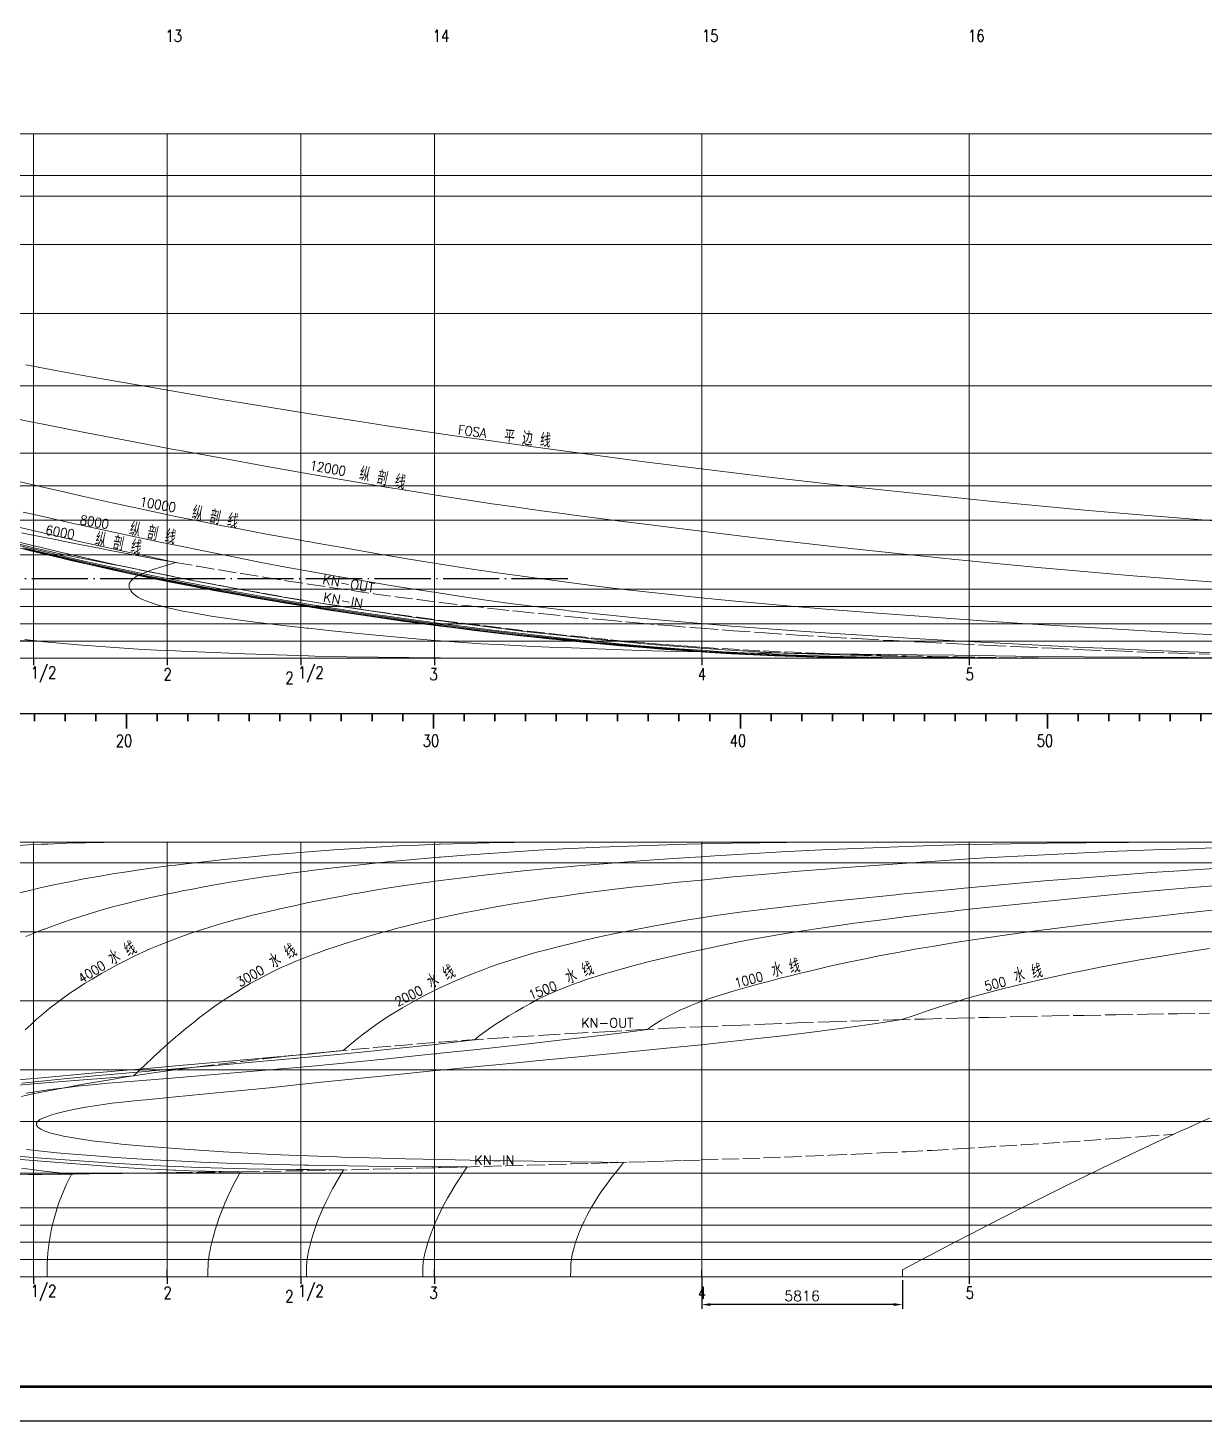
# Model space of a CAD drawing. Header units: millimetres. Extents: x 20870 to 139786, y -130946 to -46846.
# Drawn here: x 45947 to 80050, y -130946 to -90557 of the extents above; entities that cross this region are included whole.
import ezdxf
from ezdxf.enums import TextEntityAlignment as Align

# ---------------------------------------------------------------- set-up
doc = ezdxf.new("R2010")
doc.units = ezdxf.units.MM
doc.header["$LTSCALE"] = 81.4636
doc.linetypes.add('ACAD_ISO02W100', pattern=[15, 12, -3])
doc.linetypes.add('CENTER110', pattern=[12.2, 10, -1, 0.2, -1])
for name, color, linetype in [('000BASIC', 8, 'Continuous'), ('11', 7, 'Continuous'), ('13DIMENSION', 255, 'Continuous'), ('A7', 9, 'Continuous'), ('TEXTC', 120, 'Continuous')]:
    doc.layers.add(name, color=color, linetype=linetype)
doc.styles.add('HZDX', font='romans', dxfattribs={"height": 6, "bigfont": 'HZDX'})
doc.styles.add('ROMANS', font='romans.shx', dxfattribs={"width": 0.8, "bigfont": 'hzdx.shx'})
doc.styles.get("Standard").update_dxf_attribs({"font": 'romand.shx', "bigfont": 'hzdx.shx'})
doc.dimstyles.new('ISO-25', dxfattribs={"dimtxt": 300, "dimasz": 250, "dimexe": 125, "dimexo": 100, "dimgap": 100, "dimtad": 1, "dimdec": 0, "dimtxsty": 'Standard', "dimcen": 2.5, "dimadec": 0, "dimazin": 0, "dimtfac": 1, "dimtdec": 0, "dimtmove": 0, "dimatfit": 3, "dimfxl": 1, "dimarcsym": 0})

# ---------------------------------------------------------------- blocks, each defined once
blk = doc.blocks.new('*D29')
at = {"color": 0, "linetype": 'Continuous', "lineweight": -2, "ltscale": 81.4636, "transparency": 16777216}
for p, q in [((65485, -126863), (65485, -127692)), ((71301, -126863), (71301, -127692)), ((71051, -127567), (65735, -127567))]:
    blk.add_line(p, q, dxfattribs=at)
at = {"color": 0, "linetype": 'Continuous', "ltscale": 81.4636, "transparency": 16777216}
for points in [[(65735, -127526), (65735, -127609), (65485, -127567)], [(71051, -127526), (71051, -127609), (71301, -127567)]]:
    blk.add_solid(points, dxfattribs=at)
at = {"layer": 'DEFPOINTS', "color": 0, "linetype": 'Continuous', "ltscale": 81.4636, "transparency": 16777216}
for p in [(65485, -126763), (71301, -126763), (65485, -127567)]:
    blk.add_point(p, dxfattribs=at)
at = {"color": 0, "linetype": 'Continuous', "ltscale": 81.4636, "transparency": 16777216, "insert": (68393, -127317), "char_height": 300, "attachment_point": 5}
blk.add_mtext('5816', dxfattribs=at)

msp = doc.modelspace()

# ---------------------------------------------------------------- linework, layer by layer
at = {"linetype": 'CENTER110', "ltscale": 2}
msp.add_line((61602.45, -106532.34), (37195.44, -106532.34), dxfattribs=at)
at = {"layer": '000BASIC'}
msp.add_lwpolyline([(139785.94, -46846.22), (139785.94, -130946.22), (20885.94, -130946.22), (20885.94, -46846.22), (139785.94, -46846.22)], dxfattribs=at)
at = {"layer": '000BASIC', "const_width": 80}
msp.add_lwpolyline([(138785.94, -47846.22), (138785.94, -129946.22), (23385.94, -129946.22), (23385.94, -47846.22)], close=True, dxfattribs=at)
at = {"layer": '11', "color": 3, "linetype": 'Continuous', "lineweight": 20}
for p, q in [((30884.78, -93632.34), (111984.78, -93632.34)), ((46109.78, -108832.75), (46109.78, -93632.34)), ((49984.78, -108832.75), (49984.78, -93632.34)), ((53859.78, -108832.75), (53859.78, -93632.34)), ((57734.78, -108832.75), (57734.78, -93632.34)), ((65484.78, -108832.75), (65484.78, -93632.34)), ((73234.78, -108832.75), (73234.78, -93632.34)), ((30884.78, -94832.34), (111984.78, -94832.34)), ((30884.78, -95432.34), (111984.78, -95432.34)), ((30884.78, -96832.34), (111984.78, -96832.34)), ((30884.78, -98832.34), (111984.78, -98832.34)), ((30884.78, -100932.34), (111984.78, -100932.34)), ((31995.75, -102882.34), (111984.78, -102882.34)), ((38379.83, -103832.34), (111984.78, -103832.34)), ((42570.99, -104832.34), (111984.78, -104832.34)), ((38887.67, -105832.34), (111984.78, -105832.34)), ((37984.78, -106832.34), (111984.78, -106832.34)), ((40075.6, -107332.34), (111984.78, -107332.34)), ((42771.68, -107832.34), (111984.78, -107832.34)), ((46201.95, -108332.34), (111984.78, -108332.34)), ((30884.78, -108832.34), (111984.78, -108832.34)), ((46109.78, -126762.51), (46109.78, -114162.51)), ((49984.78, -126762.51), (49984.78, -114162.51)), ((53859.78, -126762.51), (53859.78, -114162.51)), ((57734.78, -126762.51), (57734.78, -114162.51)), ((65484.78, -126762.51), (65484.78, -114162.51)), ((73234.78, -126762.51), (73234.78, -114162.51)), ((30884.78, -114762.51), (111984.78, -114762.51)), ((30884.78, -116762.51), (111984.78, -116762.51)), ((30884.78, -118762.51), (111984.78, -118762.51)), ((30884.78, -120762.51), (111984.78, -120762.51)), ((30884.78, -122262.51), (111984.78, -122262.51)), ((30884.78, -123762.51), (111984.78, -123762.51)), ((30884.78, -124762.51), (111984.78, -124762.51)), ((30884.78, -125262.51), (111984.78, -125262.51)), ((30884.78, -125762.51), (111984.78, -125762.51)), ((30884.78, -126262.51), (111984.78, -126262.51)), ((30884.78, -126762.51), (111984.78, -126762.51))]:
    msp.add_line(p, q, dxfattribs=at)
at = {"layer": '11', "color": 1, "linetype": 'Continuous', "lineweight": 20}
for points in [[(45892.58, -100324.41), (46809.78, -100494.34), (47766.18, -100668.75), (48718.78, -100839.28), (49668.58, -101006.15), (50616.98, -101169.56), (51565.38, -101329.74), (52514.88, -101486.91), (53466.98, -101641.31), (54422.88, -101793.16), (55384.08, -101942.7), (56351.98, -102090.18), (57327.88, -102235.83), (58313.38, -102379.9), (59309.88, -102522.65), (60318.78, -102664.34), (61178.38, -102782.82), (62036.48, -102899), (62893.98, -103012.96), (63751.38, -103124.77), (64609.38, -103234.54), (65468.78, -103342.34), (66414.68, -103458.55), (67354.28, -103571.44), (68288.38, -103681.07), (69217.78, -103787.53), (70143.38, -103890.88), (71065.78, -103991.2), (71985.98, -104088.56), (72904.68, -104183.04), (73822.58, -104274.71), (74740.58, -104363.63), (75659.28, -104449.89), (76579.58, -104533.55), (77502.18, -104614.67), (78427.78, -104693.34), (79383.98, -104771.77), (80339.28, -104847.25)], [(45181.28, -101805.36), (46129.58, -101994.66), (46338.78, -102036.06), (47644.38, -102292.17), (48919.08, -102537.51), (50227.78, -102784.44), (50314.38, -102800.64), (51575.98, -103033.05), (52822.98, -103257.87), (54085.78, -103483.21), (54972.48, -103639.96), (55712.78, -103767.09), (56388.38, -103879.19), (56843.88, -103952.34), (56880.38, -103958.34), (56904.48, -103962.22), (57910.78, -104121.75), (58084.08, -104148.65), (58088.58, -104149.34), (59164.18, -104313.08), (59345.28, -104340.11), (60051.58, -104442.94), (60843.28, -104553.47), (61528.68, -104645.34), (61705.78, -104669.11), (62760.38, -104808.52), (63040.88, -104845.07), (63918.08, -104956.96), (64533.68, -105032.34), (65468.78, -105146.21), (65863.48, -105193.67), (66572.88, -105279.11), (67210.98, -105354.67), (67890.98, -105432.34), (68247.48, -105473.66), (69200.78, -105581.8), (69262.28, -105588.77), (70885.08, -105764.69), (72464.68, -105930.69), (72817.88, -105967.12), (72940.08, -105979.34), (74134.98, -106095.95), (75338.88, -106208.39), (76568.78, -106318.58), (77865.48, -106428.78), (79124.88, -106530.59), (79582.78, -106566.43), (79597.48, -106567.57), (80895.68, -106665.66)], [(45592.08, -103686.71), (46186.88, -103824.91), (46338.78, -103859.54), (46644.68, -103929.99), (46741.28, -103952.34), (46741.68, -103952.43), (47604.88, -104149.34), (48395.28, -104325.31), (49169.08, -104494.16), (49881.28, -104645.34), (50227.78, -104717.19), (50887.68, -104851.64), (51587.78, -104989.73), (51812.48, -105032.34), (52073.48, -105081.9), (52866.08, -105229.9), (53695.38, -105380.89), (53987.48, -105432.34), (54085.78, -105449.93), (54265.68, -105482.18), (55172.78, -105642.42), (56031.58, -105790.96), (56886.88, -105934.72), (57783.58, -106080.66), (57910.78, -106100.98), (58705.58, -106224.53), (59492.78, -106341.95), (60278.58, -106454.2), (61068.98, -106562.22), (61705.78, -106645.86), (62519.68, -106748.36), (63326.18, -106844.96), (64131.28, -106936.43), (64940.78, -107023.51), (65468.78, -107077.75), (66359.78, -107165.38), (67215.68, -107244.93), (68071.68, -107320.01), (68963.18, -107394.25), (69200.78, -107413.5), (70581.58, -107522.3), (71922.18, -107622.63), (72817.88, -107686.81), (73628.98, -107743), (75074.18, -107839.06), (76568.78, -107933.66), (78176.88, -108030.93), (79582.78, -108111.76), (80401.88, -108156.85)], [(45815.38, -104593.34), (46040.38, -104645.34), (46338.78, -104713.98), (47219.18, -104913.07), (47759.28, -105032.34), (48648.78, -105224.5), (49560.58, -105416.45), (49636.98, -105432.34), (50227.78, -105554.47), (51086.68, -105729.84), (51906.08, -105893.78), (52713.58, -106051.16), (53536.68, -106206.84), (54085.78, -106308.07), (54882.48, -106451.11), (55673.68, -106588.16), (56464.08, -106720.03), (57258.28, -106847.55), (57910.78, -106948.71), (58578.88, -107048.88), (59300.08, -107152.39), (60009.48, -107249.23), (60721.28, -107341.48), (61450.08, -107431.31), (61705.78, -107461.25), (62157.48, -107512.98), (62816.98, -107584.28), (63465.58, -107649.55), (64115.58, -107710.6), (64779.28, -107769.24), (65468.78, -107827.31), (66351.28, -107897.98), (67282.78, -107968.05), (68216.68, -108034.14), (69200.78, -108100.69), (70121.98, -108161.03), (71480.38, -108246.4), (72817.88, -108325.47), (73954.58, -108388.44), (75248.58, -108455.26), (76568.78, -108518.14), (77116.58, -108542.67), (78351.88, -108594.33), (79582.78, -108640.74), (80229.38, -108663.09)], [(45675.78, -105032.34), (46338.78, -105187.71), (47137.48, -105373.45), (47394.38, -105432.34), (47837.08, -105532.75), (48621.18, -105707.01), (49396.38, -105874.96), (50227.78, -106051.85), (50242.38, -106054.89), (50227.78, -106059.46), (50026.78, -106121.12), (49762.68, -106201.33), (49583.98, -106258.29), (49443.98, -106306.61), (49329.58, -106350.22), (49234.68, -106390.77), (49155.68, -106429.05), (49090.18, -106465.51), (49037.18, -106499.83), (48998.58, -106528.91), (48969.88, -106554.13), (48947.88, -106576.42), (48930.98, -106596.48), (48917.68, -106614.81), (48907.28, -106631.81), (48899.08, -106647.8), (48892.78, -106663.03), (48887.88, -106677.73), (48884.38, -106692.1), (48882.18, -106706.33), (48880.98, -106720.58), (48880.98, -106735.07), (48882.28, -106749.98), (48884.78, -106765.54), (48888.88, -106782.05), (48894.98, -106799.84), (48903.48, -106819.38), (48915.38, -106841.31), (48931.88, -106866.52), (48933.28, -106869.09), (48945.28, -106889.19), (48961.18, -106911.38), (48982.58, -106936.45), (49012.08, -106965.49), (49054.08, -107000.22), (49101.58, -107033.56), (49158.28, -107068.12), (49225.48, -107103.92), (49304.28, -107140.96), (49395.88, -107179.24), (49501.78, -107218.75), (49637.78, -107264.02), (49794.58, -107310.6), (49974.68, -107358.51), (50019.18, -107369.6), (50227.78, -107418.28), (50440.68, -107463.24), (50678.18, -107508.99), (50950.68, -107556.91), (51258.48, -107606.45), (51611.28, -107658.63), (52026.08, -107715.37), (52533.28, -107780.14), (53185.08, -107858.67), (54036.78, -107956.3), (54085.78, -107961.78), (54756.38, -108034.96), (55437.68, -108106.09), (56140.58, -108175.28), (56872.38, -108241.87), (57627.58, -108304.63), (57910.78, -108326.75), (58435.88, -108365.32), (59093.98, -108408.4), (59760.78, -108446.34), (60416.38, -108478.84), (61063.68, -108507.37), (61705.78, -108533.3), (62697.98, -108570.07), (63711.38, -108602.8), (64750.98, -108630.95), (65468.78, -108647.39), (66632.68, -108669.78), (67863.28, -108688.33), (69200.78, -108704.83), (71727.68, -108732.94), (72817.88, -108745.34), (74581.68, -108766.79), (76568.78, -108789.22), (78227.38, -108803.3), (79582.78, -108812.92), (79761.28, -108814.2), (81096.18, -108823.61)], [(45431.48, -105569.44), (46019.38, -105714.53), (46647.78, -105866.34), (47230.08, -106003.72), (47810.78, -106136.93), (48391.18, -106266.22), (48972.78, -106391.88), (49556.88, -106514.2), (50145.08, -106633.47), (50738.68, -106750.01), (51339.38, -106864.12), (51948.68, -106976.15), (52568.28, -107086.44), (53199.78, -107195.34), (53908.88, -107313.58), (54617.28, -107427.41), (55325.78, -107536.94), (56034.98, -107642.28), (56745.78, -107743.53), (57458.78, -107840.81), (58174.88, -107934.21), (58894.68, -108023.86), (59619.08, -108109.87), (60348.78, -108192.34), (61060.88, -108268.99), (61758.48, -108340.34), (62442.98, -108406.47), (63115.68, -108467.47), (63777.78, -108523.43), (64430.58, -108574.44), (65075.18, -108620.57), (65712.78, -108661.91), (66344.38, -108698.56), (66971.08, -108730.58), (67593.88, -108758.06), (68213.88, -108781.1), (68831.78, -108799.76), (69448.58, -108814.14), (70065.18, -108824.3), (70682.28, -108830.34), (71300.78, -108832.34), (72278.28, -108832.34), (73255.88, -108832.34), (74233.38, -108832.34), (75210.98, -108832.34), (76188.48, -108832.34), (77166.08, -108832.34), (78143.58, -108832.34), (79121.08, -108832.34), (80098.68, -108832.34)], [(45589.68, -105531.4), (45960.68, -105626.45), (46338.78, -105720.48), (46901.88, -105856.41), (47449.38, -105984.1), (47988.98, -106105.56), (48528.78, -106222.81), (49076.58, -106337.84), (49640.28, -106452.68), (50227.78, -106569.34), (50877.68, -106695.35), (51519.68, -106816.49), (52157.68, -106933.36), (52795.48, -107046.56), (53436.98, -107156.68), (54085.78, -107264.34), (54854.78, -107387.21), (55613.28, -107503.31), (56369.78, -107614.08), (57132.78, -107720.97), (57910.78, -107825.42), (58669.68, -107923.21), (59427.98, -108016.82), (60186.28, -108106.34), (60945.38, -108191.82), (61705.78, -108273.34), (62355.08, -108339.74), (62982.38, -108400.66), (63597.68, -108456.71), (64210.68, -108508.44), (64831.18, -108556.46), (65468.78, -108601.34), (66096.68, -108641.19), (66713.48, -108675.89), (67325.68, -108705.93), (67939.88, -108731.8), (68562.68, -108753.98), (69200.78, -108772.96), (69971.78, -108792.05), (70702.38, -108806.57), (71409.18, -108817.15), (72108.78, -108824.39), (72817.88, -108828.91), (73752.58, -108831.69), (74762.38, -108832.34), (105514.78, -108832.34)], [(45596.38, -105607.78), (46338.78, -105790.13), (46895.28, -105922.98), (47560.98, -106077.56), (48222.68, -106226.32), (48884.88, -106370.18), (49551.78, -106510.03), (50227.78, -106646.77), (50551.38, -106710.51), (51257.18, -106845.86), (51957.58, -106975.18), (52658.48, -107099.73), (53365.98, -107220.74), (54085.78, -107339.48), (54832.48, -107458.16), (55600.18, -107575.21), (56367.28, -107687.14), (57136.58, -107794.38), (57910.78, -107897.38), (58575.08, -107981.92), (59357.18, -108076.96), (60137.98, -108166.89), (60919.98, -108251.94), (61705.78, -108332.36), (61836.68, -108345.23), (62569.58, -108414.62), (63293.38, -108478.51), (64013.88, -108537.27), (64737.08, -108591.32), (65468.78, -108641.03), (65826.78, -108663.37), (66503.08, -108701.67), (67176.68, -108734.8), (67849.48, -108763.01), (68523.58, -108786.54), (69200.78, -108805.63), (69317.78, -108808.54), (69967.68, -108821.64), (70591.68, -108828.9), (71200.18, -108831.8), (71804.38, -108832.34), (105514.78, -108832.34)], [(45669.28, -105518.77), (46166.08, -105639.77), (46338.78, -105682.52), (46885.38, -105802.51), (47396.58, -105910.69), (47885.98, -106010.19), (48363.48, -106103.15), (48747.28, -106174.84), (49385.08, -106308.35), (50105.98, -106454.22), (50227.78, -106478.45), (50975.38, -106624.6), (51712.88, -106764.17), (52446.28, -106898.15), (53181.88, -107027.53), (53925.58, -107153.32), (54085.78, -107179.77), (54847.38, -107302.53), (55615.08, -107421.19), (56389.58, -107535.72), (57170.98, -107646.31), (57910.78, -107746.94), (58745.78, -107856.17), (59584.08, -107960.97), (60425.78, -108061.1), (61270.78, -108156.46), (61705.78, -108203.57), (62372.58, -108273.22), (63043.88, -108339.72), (63720.68, -108402.37), (64403.68, -108460.56), (65093.08, -108513.94), (65468.78, -108540.8), (66141.48, -108585.09), (66820.48, -108624.68), (67507.18, -108659.52), (68201.58, -108689.94), (68902.88, -108716.63), (69200.78, -108726.98), (70084.48, -108755.05), (70973.68, -108778.98), (71870.38, -108798.23), (72776.08, -108812.49), (72817.88, -108813.03), (73673.98, -108821.88), (74762.38, -108829.01), (75891.58, -108831.86), (76568.78, -108832.31), (76777.88, -108832.34), (105514.78, -108832.34)], [(45813.28, -105625.33), (46338.78, -105754.78), (46960.78, -105903.34), (47570.88, -106044.05), (48176.18, -106178.74), (48783.88, -106309.23), (49401.08, -106437.37), (50035.08, -106564.99), (50227.78, -106603.08), (50971.18, -106747.14), (51708.58, -106885.31), (52443.98, -107018.22), (53181.58, -107146.52), (53925.38, -107270.84), (54085.78, -107297), (54849.28, -107418.45), (55604.08, -107533.54), (56357.28, -107643.47), (57115.78, -107749.47), (57886.58, -107852.75), (57910.78, -107855.91), (58720.18, -107959.73), (59524.58, -108058.15), (60327.58, -108151.51), (61133.08, -108240.14), (61705.78, -108300.12), (62405.18, -108369.93), (63088.28, -108434.09), (63763.58, -108493.08), (64439.28, -108547.38), (65123.88, -108597.47), (65468.78, -108620.87), (66131.18, -108662.35), (66783.38, -108698.39), (67431.18, -108729.32), (68080.58, -108755.45), (68737.48, -108777.1), (69200.78, -108789.65), (70002.88, -108807.17), (70754.58, -108818.84), (71489.88, -108825.96), (72242.98, -108829.89), (72817.88, -108831.48), (73427.58, -108832.27), (73782.28, -108832.34), (105514.78, -108832.34)], [(45876.88, -105665.13), (46338.78, -105777.98), (46988.38, -105932.34), (47632.08, -106080.37), (48273.78, -106223.08), (48917.58, -106361.47), (49567.58, -106496.56), (50227.78, -106629.34), (50870.68, -106754.63), (51511.68, -106875.6), (52152.18, -106992.55), (52793.68, -107105.78), (53437.68, -107215.61), (54085.78, -107322.34), (54853.18, -107444.06), (55613.58, -107559.75), (56372.78, -107670.39), (57136.58, -107776.93), (57910.78, -107880.34), (58676.08, -107978.3), (59432.78, -108070.76), (60186.28, -108158.23), (60942.08, -108241.25), (61705.78, -108320.34), (62339.18, -108382.27), (62965.98, -108440.04), (63589.18, -108493.86), (64211.98, -108543.89), (64837.48, -108590.32), (65468.78, -108633.34), (66098.58, -108672.4), (66720.58, -108706.89), (67338.28, -108736.89), (67955.18, -108762.44), (68574.78, -108783.61), (69200.78, -108800.47), (69948.48, -108815.55), (70643.08, -108824.93), (71325.58, -108829.95), (72036.88, -108831.97), (72817.88, -108832.34), (105514.78, -108832.34)], [(45857.28, -108290.78), (46338.78, -108343.87), (46425.18, -108352.77), (46971.58, -108405.64), (47517.58, -108452.75), (48062.58, -108494.49), (48606.28, -108531.4), (49148.38, -108564.14), (49688.88, -108593.47), (50227.78, -108620.19), (50401.98, -108628.4), (51326.08, -108668.91), (52242.28, -108704.15), (53159.08, -108734.74), (54085.78, -108761.36), (54269.68, -108766.17), (55192.68, -108787.13), (56095.38, -108802.68), (56995.48, -108813.77), (57910.78, -108821.36), (58939.08, -108826.56), (60312.08, -108829.17), (61705.78, -108829.56), (65468.78, -108830.48), (69200.78, -108831.05), (69265.48, -108831.07), (72817.88, -108830.84), (73397.08, -108830.98), (76568.78, -108832.21), (77024.88, -108832.15), (79582.78, -108832.12), (79973.68, -108832.34), (79983.18, -108832.34), (105514.78, -108832.34)], [(38467.77, -114162.51), (46338.68, -114162.51), (50227.58, -114162.51), (57910.78, -114162.51), (61705.58, -114162.51), (65468.78, -114162.51), (72573.88, -114162.51), (87558.78, -114162.51)], [(38467.77, -114162.51), (46338.68, -114162.51), (50227.68, -114162.51), (57910.78, -114162.51), (61705.58, -114162.51), (65468.78, -114162.51), (72573.88, -114162.51), (87558.78, -114162.51)], [(38467.77, -114162.51), (46338.68, -114162.51), (50227.58, -114162.51), (57910.78, -114162.51), (61705.58, -114162.51), (65468.78, -114162.51), (72573.88, -114162.51), (87558.78, -114162.51)], [(38467.77, -114162.51), (46338.68, -114162.51), (50227.68, -114162.51), (57910.78, -114162.51), (61705.58, -114162.51), (65468.78, -114162.51), (72573.88, -114162.51), (87558.78, -114162.51)], [(38467.77, -114162.51), (46338.78, -114162.51), (50227.68, -114162.51), (57910.78, -114162.51), (61705.68, -114162.51), (65468.78, -114162.51), (72573.88, -114162.51), (87558.78, -114162.51)], [(38467.77, -114162.51), (46338.78, -114162.51), (50227.68, -114162.51), (57910.78, -114162.51), (61705.68, -114162.51), (65468.78, -114162.51), (72573.88, -114162.51), (87558.78, -114162.51)], [(45582.28, -115661.51), (45955.68, -115570.01), (46338.78, -115481.31), (46746.58, -115392.21), (47156.78, -115308.21), (47569.38, -115229.11), (47984.38, -115154.61), (48401.68, -115084.51), (48821.18, -115018.51), (49242.48, -114956.41), (49665.58, -114897.91), (50090.18, -114842.61), (50227.78, -114825.41), (50534.88, -114788.11), (51050.88, -114729.01), (51634.08, -114666.51), (52339.98, -114595.11), (52992.18, -114532.91), (53597.98, -114479.11), (54085.78, -114438.91), (54197.48, -114430.41), (54821.78, -114384.81), (55439.28, -114343.01), (56051.18, -114305.41), (56659.38, -114272.51), (57265.88, -114244.81), (57872.48, -114222.61), (57910.78, -114221.41), (58622.28, -114200.41), (59335.38, -114184.91), (60049.78, -114174.11), (60764.98, -114167.01), (61480.68, -114163.21), (61705.78, -114162.61), (61912.48, -114162.51), (65468.78, -114162.51), (72573.98, -114162.51), (87558.78, -114162.51)], [(45650.68, -114260.01), (46119.38, -114234.71), (46338.78, -114224.31), (46524.58, -114216.11), (47071.98, -114195.71), (47617.58, -114180.61), (48161.68, -114170.31), (48704.38, -114164.41), (49246.08, -114162.51), (50227.78, -114162.51), (57910.78, -114162.51), (61705.78, -114162.51), (65468.78, -114162.51), (72573.88, -114162.51), (87558.78, -114162.51)], [(45873.48, -119605.7), (46041.38, -119444.77), (46202.18, -119297.16), (46338.78, -119177), (46474.88, -119062.34), (46638.58, -118930.63), (46812.18, -118797.49), (46946.58, -118698.51), (46966.28, -118684.34), (47164.18, -118544.3), (47377.08, -118401.51), (47590.78, -118264.21), (47808.78, -118130.01), (48034.68, -117996.53), (48077.98, -117971.51), (48294.28, -117850.38), (48539.88, -117718.44), (48785.38, -117592.36), (49032.08, -117471.19), (49281.28, -117353.99), (49515.08, -117249.56), (49753.48, -117148.62), (50001.58, -117048.96), (50227.78, -116961.88), (50460.28, -116876.12), (50698.58, -116793.5), (50955.08, -116709.61), (51040.38, -116682.51), (51227.08, -116624.31), (51460.48, -116553.51), (51736.68, -116473.61), (52046.98, -116388.71), (52073.48, -116381.71), (52462.28, -116281.81), (52852.78, -116187.61), (53252.78, -116096.11), (53670.08, -116004.51), (54085.78, -115915.51), (54492.58, -115831.01), (54896.38, -115752.41), (55298.68, -115678.91), (55323.68, -115674.51), (55531.08, -115637.81), (56010.38, -115555.51), (56478.88, -115479.01), (56946.38, -115407.21), (57421.28, -115338.91), (57910.78, -115273.51), (58550.28, -115192.81), (59170.88, -115119.21), (59784.08, -115051.11), (60401.48, -114987.31), (61034.48, -114926.41), (61694.68, -114866.91), (61705.78, -114866.01), (61878.98, -114850.91), (62760.38, -114777.11), (62996.68, -114758.21), (63696.88, -114705.01), (64233.08, -114666.51), (64651.38, -114637.31), (65468.78, -114583.41), (65863.48, -114558.31), (66837.88, -114499.51), (67794.18, -114446.11), (68759.18, -114397.11), (69200.78, -114376.21), (70198.18, -114333.01), (71177.58, -114295.51), (72146.68, -114263.51), (72817.88, -114244.31), (73406.08, -114229.61), (74440.88, -114208.01), (75492.18, -114191.01), (76568.78, -114178.21), (76625.88, -114177.61), (77859.18, -114168.01), (79001.58, -114163.61), (79582.78, -114162.71), (80147.58, -114162.51)], [(45889.18, -116893.52), (46128.68, -116797.68), (46335.98, -116717.91), (46338.78, -116716.81), (46413.38, -116688.21), (46428.28, -116682.51), (46689.88, -116586.11), (46951.78, -116493.41), (47233.58, -116396.81), (47511.68, -116305.81), (47819.28, -116210.11), (48128.78, -116119.01), (48444.18, -116031.41), (48769.48, -115946.31), (49107.78, -115863.01), (49421.28, -115790.21), (49691.48, -115730.91), (49933.98, -115680.61), (49964.38, -115674.51), (50227.78, -115619.21), (50431.48, -115577.41), (50717.38, -115520.61), (51049.48, -115457.51), (51411.38, -115392.01), (51869.28, -115313.61), (52344.28, -115237.41), (52846.38, -115162.01), (53390.08, -115085.31), (53410.68, -115082.51), (54042.68, -114999.31), (54085.78, -114993.71), (54638.48, -114924.81), (55239.78, -114854.61), (55841.48, -114789.31), (56458.98, -114727.41), (56902.98, -114685.71), (57116.48, -114666.51), (57872.48, -114600.01), (57910.78, -114596.81), (58624.48, -114539.41), (59332.58, -114487.51), (60039.18, -114440.61), (60748.28, -114398.21), (61463.68, -114360.01), (61705.78, -114348.01), (62528.18, -114309.91), (63359.18, -114276.41), (64199.98, -114247.71), (65049.68, -114223.31), (65468.78, -114212.91), (66347.98, -114193.41), (67169.98, -114179.11), (67950.88, -114169.41), (68697.08, -114164.21), (69200.78, -114162.91), (69538.48, -114162.51), (69616.18, -114162.51), (72573.98, -114162.51), (87558.78, -114162.51)], [(45464.58, -121222.51), (46338.78, -121152.7), (46944.78, -121102.02), (47430.08, -121062.47), (48319.08, -120993.47), (49011.18, -120939.21), (49107.18, -120847.68), (49196.88, -120763.51), (49349.38, -120615.37), (49570.38, -120404.82), (49790.78, -120200.98), (50009.98, -120005.1), (50227.78, -119817.05), (50335.08, -119726.51), (50529.68, -119565.39), (50726.88, -119406.05), (50927.38, -119248.55), (51131.78, -119093.23), (51340.58, -118940.6), (51554.38, -118791.27), (51692.48, -118698.51), (51748.98, -118661.64), (51975.08, -118515.89), (52200.88, -118375.45), (52394.58, -118262.87), (52592.88, -118153.94), (52794.78, -118047.09), (52940.18, -117971.51), (53114.08, -117884.33), (53295.08, -117798.24), (53482.88, -117713.72), (53672.38, -117633.09), (53872.48, -117552.49), (54085.78, -117471.07), (54118.08, -117458.7), (54265.68, -117402.47), (54337.08, -117376.03), (54589.58, -117285.44), (54858.08, -117193.54), (55148.08, -117098.68), (55463.18, -116999.98), (55805.18, -116897.26), (56167.98, -116792.59), (56566.18, -116682.51), (56588.08, -116676.61), (56900.98, -116594.61), (57251.38, -116507.41), (57574.98, -116431.41), (57910.78, -116356.81), (58170.18, -116300.91), (58591.08, -116213.01), (59010.68, -116130.11), (59511.98, -116038.41), (60015.28, -115951.71), (60520.58, -115869.31), (61027.98, -115790.61), (61537.48, -115715.81), (61705.78, -115692.01), (61832.78, -115674.51), (62350.98, -115605.41), (62889.58, -115537.81), (63454.68, -115471.11), (64056.38, -115404.21), (64714.88, -115335.31), (65468.78, -115260.71), (66399.48, -115172.21), (67343.68, -115086.91), (68298.38, -115005.51), (69200.78, -114933.41), (69262.28, -114928.51), (70344.08, -114847.11), (71431.08, -114768.91), (72522.88, -114694.51), (72817.88, -114675.31), (72957.38, -114666.51), (73694.48, -114621.21), (74653.08, -114566.11), (75611.08, -114515.61), (76568.78, -114470.31), (77568.38, -114426.81), (78569.28, -114386.91), (79573.28, -114351.61), (79582.78, -114351.31), (80569.68, -114321.81)], [(45243.38, -121090.44), (46338.78, -120989.8), (47803.18, -120859.54), (48012.28, -120841.22), (49737.98, -120691.04), (50227.78, -120649.03), (51459.18, -120543.26), (52539.68, -120447.89), (53596.58, -120350.56), (54085.78, -120304.09), (54776.48, -120234.54), (55090.88, -120201.49), (55260.58, -120058.22), (55437.18, -119910.59), (55628.48, -119756.73), (55667.18, -119726.51), (55849.18, -119588.79), (56035.08, -119455.24), (56224.68, -119325.88), (56417.58, -119200.57), (56613.28, -119079.03), (56811.58, -118960.92), (57011.98, -118845.93), (57214.48, -118733.75), (57279.48, -118698.51), (57446.68, -118610.03), (57676.58, -118493.05), (57910.78, -118379.48), (58133.48, -118276.41), (58361.68, -118175.35), (58595.98, -118076.08), (58854.38, -117971.51), (59117.48, -117869.83), (59361.68, -117779.97), (59610.58, -117692.78), (59866.88, -117607.36), (60133.18, -117522.97), (60411.98, -117438.99), (60705.98, -117354.75), (61017.98, -117269.7), (61350.48, -117183.39), (61705.78, -117095.49), (62096.08, -117003.79), (62515.68, -116910.1), (62974.88, -116812.51), (63483.28, -116709.41), (63619.38, -116682.51), (64075.38, -116595.21), (64554.38, -116508.31), (65033.68, -116426.51), (65468.78, -116356.61), (66025.78, -116273.21), (66587.38, -116195.11), (67154.58, -116121.71), (67728.08, -116052.01), (68307.88, -115984.91), (68892.98, -115919.51), (69200.78, -115885.91), (70161.38, -115784.21), (71209.38, -115677.91), (71243.98, -115674.51), (72215.38, -115579.21), (72817.88, -115522.11), (73091.18, -115496.21), (74266.08, -115388.31), (75423.28, -115287.51), (76568.78, -115192.61), (77542.58, -115116.71), (78517.98, -115045.71), (79495.48, -114979.01), (79582.78, -114973.31), (80515.18, -114914.01)], [(45775.18, -121148.47), (46338.78, -121086.98), (47098.78, -121010.04), (47876.78, -120936.88), (48667.78, -120866.25), (49464.68, -120797.32), (49543.48, -120790.59), (50227.78, -120732.66), (51491.58, -120625.35), (52880.98, -120504.61), (54085.78, -120395.89), (54929.78, -120316.79), (55804.68, -120232.12), (56723.78, -120138.5), (57675.98, -120035.46), (57910.78, -120009.17), (58726.08, -119911.35), (58903.38, -119889.5), (58940.48, -119858.46), (59024.98, -119787.74), (59103.08, -119726.51), (59298.28, -119586.51), (59495.88, -119452.95), (59694.98, -119324.41), (59895.48, -119199.45), (60098.08, -119076.76), (60304.08, -118955.45), (60515.48, -118835.39), (60734.28, -118717.54), (60771.08, -118698.51), (60861.78, -118655.47), (61067.18, -118561.79), (61277.68, -118471.31), (61497.28, -118382.42), (61705.78, -118302.76), (61933.18, -118220.53), (62172.48, -118138.47), (62424.28, -118056.5), (62699.68, -117971.51), (62843.08, -117928.85), (63217.88, -117822.04), (63592.28, -117721.35), (63966.58, -117625.81), (64341.08, -117534.5), (64716.18, -117446.66), (65091.98, -117361.69), (65468.78, -117279.19), (65965.38, -117174.13), (66462.68, -117073.56), (66961.98, -116977.89), (67464.68, -116887.37), (67971.98, -116801.85), (68484.58, -116720.81), (68736.88, -116682.51), (69200.78, -116614.51), (69915.98, -116514.41), (70633.38, -116419.31), (71353.48, -116328.51), (72076.58, -116241.71), (72803.08, -116158.31), (72817.88, -116156.71), (73427.88, -116089.41), (74482.88, -115977.41), (75530.48, -115870.51), (76568.78, -115767.61), (77536.28, -115674.51), (78581.18, -115577.31), (79582.78, -115488.11), (80562.48, -115405.51)], [(45896.28, -121435.94), (46338.78, -121370.18), (46676.78, -121323.78), (47024.88, -121280.13), (47390.68, -121238.46), (47807.28, -121195.58), (48278.68, -121151.76), (48767.78, -121109.89), (49032.48, -121088.22), (50227.78, -120992.64), (51344.88, -120900.77), (52494.78, -120803.25), (53740.68, -120692.87), (54085.78, -120661.13), (55195.08, -120555.66), (56366.18, -120439.71), (57717.28, -120302.5), (57800.08, -120293.97), (57910.78, -120282.51), (58975.88, -120169.84), (60213.58, -120033.7), (61450.08, -119894.34), (61705.78, -119864.87), (61955.28, -119835.82), (62709.08, -119745.71), (63344.28, -119665.89), (63915.38, -119589.83), (64041.38, -119496.37), (64171.58, -119407.25), (64305.58, -119322.7), (64443.18, -119242.72), (64583.68, -119167.12), (64726.68, -119095.55), (64871.68, -119027.6), (65018.48, -118962.89), (65166.68, -118901.07), (65316.38, -118841.86), (65467.28, -118785.13), (65468.78, -118784.57), (65506.18, -118771.05), (65713.88, -118698.51), (66051.98, -118587.19), (66392.18, -118482.47), (66733.38, -118383.29), (67074.88, -118288.62), (67416.48, -118197.57), (67757.98, -118109.42), (68099.38, -118023.65), (68311.08, -117971.51), (68735.48, -117869.26), (69200.78, -117761.1), (69687.98, -117653.27), (70177.98, -117550.06), (70670.78, -117451.57), (71166.28, -117357.65), (71664.08, -117268), (72163.68, -117182.25), (72664.88, -117100.03), (72817.88, -117075.62), (73475.78, -116974.35), (74140.58, -116877.26), (74810.78, -116784.13), (75484.28, -116694.51), (75576.88, -116682.51), (75792.18, -116654.71), (76568.78, -116557.41), (77563.38, -116437.81), (78559.18, -116322.91), (79556.38, -116212.41), (79582.78, -116209.51), (80525.68, -116109.31)], [(61678.38, -126762.51), (61685.58, -126562.51), (61687.58, -126466.21), (61693.68, -126371.07), (61705.18, -126265.7), (61705.78, -126261.24), (61719.28, -126174.18), (61738.48, -126075.9), (61762.48, -125974.83), (61791.48, -125870.55), (61825.88, -125762.51), (61881.58, -125606.08), (61942.28, -125451.56), (62007.48, -125298.9), (62077.28, -125148.11), (62151.48, -124999.18), (62230.28, -124852.18), (62281.18, -124762.51), (62383.58, -124590.13), (62495.48, -124412.95), (62610.78, -124241.56), (62729.08, -124075.65), (62849.78, -123914.23), (62972.28, -123756.08), (63096.08, -123600.05), (63220.78, -123445.29), (62606.98, -123440.94), (61705.78, -123430.6), (60605.78, -123414.35), (59186.48, -123389.72), (57910.78, -123362.89), (56896.18, -123340.07), (55849.18, -123314.6), (55038.28, -123291.64), (54912.58, -123287.73), (54085.78, -123259.47), (53764.68, -123247.23), (53043.58, -123216.29), (52326.18, -123180.3), (51615.58, -123139.2), (50915.58, -123093.43), (50227.78, -123043.96), (49585.78, -122994.41), (49082.58, -122952.1), (48662.08, -122913.07), (48517.58, -122898.66), (48176.18, -122862.04), (47878.18, -122826.36), (47615.28, -122791.12), (47383.38, -122756.27), (47155.68, -122717.59), (46978.68, -122683.45), (46826.28, -122650.21), (46696.48, -122618.02), (46587.08, -122587.04), (46495.98, -122557.36), (46421.18, -122529.08), (46360.58, -122502.25), (46338.78, -122491.33), (46325.18, -122484.04), (46290.58, -122463.5), (46266.18, -122446.54), (46248.58, -122432.2), (46235.38, -122419.82), (46225.48, -122408.92), (46217.88, -122399.17), (46211.88, -122390.3), (46207.38, -122382.12), (46203.78, -122374.47), (46201.08, -122367.22), (46199.08, -122360.25), (46197.78, -122353.48), (46196.98, -122346.81), (46196.68, -122340.16), (46197.08, -122332.26), (46198.08, -122324.48), (46199.68, -122316.7), (46201.98, -122308.83), (46205.08, -122300.75), (46209.08, -122292.33), (46214.18, -122283.45), (46220.68, -122273.94), (46228.98, -122263.58), (46239.68, -122252.12), (46253.68, -122239.18), (46272.48, -122224.27), (46298.38, -122206.64), (46335.48, -122185.14), (46338.78, -122183.4), (46385.48, -122160.61), (46453.68, -122131.92), (46539.48, -122100.75), (46645.98, -122066.8), (46776.58, -122029.88), (46933.78, -121990.03), (47139.18, -121943.28), (47370.38, -121895.91), (47621.98, -121849.36), (47627.78, -121848.33), (47881.08, -121805.69), (48126.68, -121768.73), (48389.98, -121733.31), (48682.88, -121698.22), (49027.38, -121661.27), (49464.68, -121618.58), (50227.78, -121547.36), (51417.68, -121433.43), (52439.78, -121332), (52952.88, -121279.61), (54085.78, -121162.52), (56757.88, -120887.63), (57774.18, -120784), (57910.78, -120770), (58893.68, -120671.74), (59918.08, -120574.59), (60978.18, -120476.67), (61705.78, -120408.83), (63012.58, -120282.17), (64367.08, -120146.94), (65468.78, -120034.76), (66329.98, -119943.51), (67014.28, -119867.96), (67830.58, -119773.72), (68683.58, -119670.32), (69200.78, -119605.53), (69717.48, -119538.07), (70284.18, -119459.57), (70806.78, -119382.55), (71287.28, -119307.3), (71641.58, -119183.7), (72002.78, -119060.17), (72374.78, -118937.49), (72759.08, -118816.82), (72817.88, -118798.9), (73154.98, -118698.51), (73335.88, -118646.54), (73730.48, -118537.98), (74127.48, -118434.58), (74526.48, -118335.56), (74926.98, -118240.21), (75328.38, -118147.97), (75730.08, -118058.47), (76131.58, -117971.51), (76568.78, -117879.63), (77086.38, -117775.13), (77604.98, -117675.7), (78124.68, -117581.26), (78645.48, -117491.52), (79167.08, -117406.03), (79582.78, -117340.72), (80202.08, -117247.41)], [(71300.78, -126762.51), (71300.78, -126560.51), (71300.78, -126560.51), (71823.08, -126284.56), (72309.58, -126028.56), (72817.88, -125762.51), (73311.98, -125505.42), (73794.38, -125256.32), (74274.68, -125010.27), (74762.38, -124762.51), (75365.38, -124459.18), (75965.78, -124160.67), (76568.78, -123864.41), (77099.28, -123606.72), (77619.48, -123356.9), (78134.88, -123112.41), (78650.88, -122870.75), (79172.78, -122629.51), (79378.68, -122535.2), (79582.68, -122442.51), (79893.28, -122302.78), (80206.78, -122163.51)], [(57395.48, -126762.51), (57394.68, -126562.51), (57397.28, -126460.13), (57404.78, -126361.76), (57417.18, -126265.82), (57434.18, -126170.75), (57455.68, -126074.98), (57481.48, -125976.94), (57511.58, -125875.05), (57545.58, -125767.73), (57547.28, -125762.51), (57561.68, -125719.09), (57622.48, -125544.17), (57687.78, -125371.46), (57757.68, -125201.1), (57832.08, -125033.14), (57910.78, -124867.58), (57963.48, -124762.51), (58008.98, -124674.76), (58114.98, -124479.89), (58224.58, -124290.6), (58337.08, -124106.74), (58451.78, -123927.38), (58567.98, -123751.21), (58684.98, -123576.97), (57910.78, -123572.95), (57679.48, -123571.15), (56422.98, -123560.46), (55231.58, -123547.05), (54085.78, -123529.16), (53966.08, -123526.94), (53198.48, -123510.9), (52441.38, -123491.07), (51695.38, -123466.62), (50958.68, -123437.23), (50227.78, -123403.12), (49573.08, -123368.5), (48951.18, -123331.63), (48363.08, -123292.82), (48149.08, -123277.66), (47770.78, -123249.33), (47263.08, -123207.99), (46788.78, -123165.43), (46338.78, -123121.11), (45912.28, -123075.24)], [(51168.38, -126762.51), (51168.98, -126562.51), (51171.58, -126443.84), (51178.88, -126329.78), (51190.78, -126218.08), (51207.28, -126106.5), (51228.28, -125992.77), (51253.58, -125874.67), (51280.08, -125762.51), (51326.88, -125581.65), (51378.98, -125401.58), (51435.98, -125222.42), (51497.78, -125044.24), (51563.88, -124867.09), (51605.08, -124762.51), (51660.48, -124627.33), (51743.38, -124437), (51830.28, -124251.19), (51920.48, -124069.66), (52013.18, -123891.68), (52107.88, -123716.3), (52032.98, -123715.86), (51585.08, -123711.72), (51117.38, -123703.43), (50655.48, -123690.39), (50227.78, -123673.94), (50182.28, -123671.9), (49519.78, -123638.63), (48865.58, -123599.46), (48221.38, -123555.61), (47586.98, -123508.84), (46960.38, -123460.95), (46338.78, -123413.26), (45386.68, -123337.2)], [(54023.78, -126762.51), (54023.58, -126562.51), (54025.58, -126460.64), (54032.38, -126351.8), (54044.08, -126244.63), (54061.08, -126134.95), (54084.28, -126017.59), (54085.78, -126010.54), (54108.88, -125911.34), (54147.68, -125762.51), (54197.88, -125587.3), (54252.88, -125412.91), (54312.98, -125239.51), (54378.18, -125067.28), (54448.48, -124896.41), (54507.38, -124762.51), (54582.18, -124601.72), (54679.78, -124404.32), (54780.58, -124212.86), (54883.98, -124026.58), (54989.18, -123844.07), (55095.58, -123663.87), (54085.78, -123654.85), (53736.18, -123651.24), (53011.68, -123642.05), (52298.48, -123629.51), (51598.08, -123612.51), (50908.98, -123590.51), (50227.78, -123563.6), (49802.28, -123544.47), (49097.08, -123508.49), (48400.88, -123467.64), (47711.58, -123422.26), (47025.48, -123372.8), (46338.78, -123319.58), (45631.88, -123261.1)], [(46506.08, -126762.51), (46505.98, -126562.51), (46508.38, -126398.66), (46515.78, -126235.15), (46528.18, -126071.75), (46545.58, -125908.16), (46565.18, -125762.51), (46593.38, -125589.55), (46626.58, -125417.4), (46664.78, -125246.2), (46707.78, -125076.05), (46755.68, -124907.07), (46800.78, -124762.51), (46801.18, -124761.29), (46858.18, -124593.2), (46919.98, -124426.99), (46986.38, -124262.8), (47057.08, -124100.74), (47131.78, -123940.84), (47209.88, -123783.04), (46338.78, -123685.54), (45764.28, -123617.27)]]:
    msp.add_lwpolyline(points, dxfattribs=at)
at = {"layer": '11', "color": 2, "linetype": 'ACAD_ISO02W100', "lineweight": 20, "ltscale": 0.5}
for points in [[(45759.68, -105197.6), (46041.08, -105253.86), (46338.78, -105312.34), (46745.38, -105392.89), (47149.58, -105472.98), (47554.58, -105552.99), (47963.78, -105633.22), (48381.18, -105713.84), (48811.18, -105795.13), (49258.68, -105878.49), (49728.88, -105964.02), (50227.78, -106052.34), (50867.98, -106163.88), (51505.98, -106271.57), (52144.38, -106376.34), (52785.48, -106480.24), (53431.78, -106582.14), (54085.78, -106682.34), (54720.88, -106778.16), (55351.18, -106870.73), (55980.98, -106960.22), (56614.58, -107047.32), (57256.38, -107132.12), (57910.78, -107214.47), (58667.98, -107305.69), (59402.58, -107389.56), (60137.08, -107469.09), (60895.98, -107547.4), (61705.78, -107627.35), (62676.48, -107720.66), (63606.58, -107805.49), (64527.38, -107885.56), (65468.78, -107961.74), (66402.18, -108032.77), (67315.58, -108097.04), (68238.08, -108157.65), (69200.78, -108216.19), (70130.98, -108270.03), (71039.78, -108319.57), (71953.68, -108367.53), (72899.78, -108414.64), (73819.18, -108459.45), (74732.28, -108501.89), (75646.28, -108543.2), (76568.78, -108582.34), (77492.88, -108619.69), (78393.88, -108653.43), (79291.88, -108684.2), (80206.78, -108712.34)], [(45587.78, -105432.34), (45968.58, -105529.69), (46338.78, -105622.34), (46807.08, -105736.64), (47270.68, -105846.57), (47733.98, -105953.1), (48201.68, -106057.3), (48678.98, -106160.35), (49171.58, -106263.57), (49685.68, -106368.38), (50227.78, -106476.34), (50885.28, -106604.25), (51531.58, -106726.48), (52170.78, -106843.72), (52806.98, -106956.67), (53443.98, -107065.99), (54085.78, -107172.34), (54717.68, -107273.51), (55342.98, -107370.16), (55968.18, -107463.29), (56599.78, -107553.96), (57244.88, -107643.26), (57910.78, -107732.34), (58552.08, -107815.45), (59186.18, -107894.93), (59816.08, -107971.07), (60444.18, -108044.16), (61073.18, -108114.49), (61705.78, -108182.34), (62275.68, -108241.03), (62825.58, -108295.16), (63361.08, -108345.17), (63888.08, -108391.5), (64411.68, -108434.55), (64936.98, -108474.71), (65468.78, -108512.34), (66078.48, -108552), (66677.88, -108587.27), (67277.58, -108618.79), (67889.18, -108647.27), (68525.68, -108673.49), (69200.78, -108698.34), (69940.38, -108722.81), (70675.58, -108744.29), (71410.78, -108762.93), (72150.58, -108778.89), (72899.78, -108792.34), (73521.68, -108801.66), (74127.88, -108809.23), (74762.78, -108815.84), (75372.78, -108821.26), (75965.28, -108825.5), (76568.78, -108828.64), (77447.48, -108831.43), (78260.48, -108832.3), (79172.78, -108832.34)], [(45759.68, -121532.48), (46041.08, -121471.99), (46338.78, -121410.51), (46745.38, -121329.58), (47149.58, -121252.37), (47554.58, -121178.38), (47963.78, -121107.08), (48381.18, -121037.79), (48811.18, -120969.78), (49258.68, -120902.22), (49728.88, -120834.14), (50227.78, -120764.51), (50867.98, -120678.42), (51505.98, -120596.32), (52144.38, -120517.9), (52785.48, -120442.84), (53431.78, -120370.82), (54085.78, -120301.51), (54720.88, -120237.41), (55351.18, -120176.85), (55980.98, -120119.41), (56614.58, -120064.66), (57256.38, -120012.18), (57910.78, -119961.51), (58667.98, -119905.88), (59402.58, -119854.86), (60137.08, -119806.72), (60895.98, -119759.61), (61705.78, -119711.51), (62676.48, -119656.03), (63606.58, -119605.62), (64527.38, -119558.89), (65468.78, -119514.51), (66402.18, -119473.74), (67315.58, -119437.06), (68238.08, -119403.13), (69200.78, -119370.51), (70130.98, -119341.06), (71039.78, -119314.18), (71953.68, -119288.97), (72899.78, -119264.51), (73819.18, -119242.06), (74732.28, -119221.04), (75646.28, -119201.25), (76568.78, -119182.51), (77492.88, -119164.91), (78393.88, -119149.05), (79291.88, -119134.66), (80206.78, -119121.51)], [(45587.78, -123804.23), (45968.58, -123799.3), (46338.78, -123794.51), (46807.08, -123788.34), (47270.68, -123782.23), (47733.98, -123776.07), (48201.68, -123769.83), (48678.98, -123763.42), (49171.58, -123756.79), (49685.68, -123749.84), (50227.78, -123742.51), (50885.28, -123733.55), (51531.58, -123724.56), (52170.78, -123715.41), (52806.98, -123705.4), (53443.98, -123694.75), (54085.78, -123683.51), (54717.68, -123671.25), (55342.98, -123658.49), (55968.18, -123645.02), (56599.78, -123630.17), (57244.88, -123614.4), (57910.78, -123597.51), (58552.08, -123580.4), (59186.18, -123563.14), (59816.08, -123545.59), (60444.18, -123527.49), (61073.18, -123509.13), (61705.78, -123490.51), (62275.68, -123473.56), (62825.58, -123457.15), (63361.08, -123440.99), (63888.08, -123424.91), (64411.68, -123408.77), (64936.98, -123392.28), (65468.78, -123375.51), (66078.48, -123355.74), (66677.88, -123335.89), (67277.58, -123315.27), (67889.18, -123292.7), (68525.68, -123268.03), (69200.78, -123240.51), (69940.38, -123207.96), (70675.58, -123173.19), (71410.78, -123135.98), (72150.58, -123096.16), (72899.78, -123053.51), (73521.68, -123016.36), (74127.88, -122979.26), (74762.78, -122939.31), (75372.78, -122899.45), (75965.28, -122859.55), (76568.78, -122818.04), (77447.48, -122755.78), (78260.48, -122696.82), (79172.78, -122629.51)]]:
    msp.add_lwpolyline(points, dxfattribs=at)
at = {"layer": '11', "color": 7, "linetype": 'Continuous'}
msp.add_lwpolyline([(45244.78, -110433.58), (46134.78, -110433.58), (46134.78, -110650.73), (46134.78, -110433.58), (47024.78, -110433.58), (47024.78, -110650.73), (47024.78, -110433.58), (47914.78, -110433.58), (47914.78, -110650.73), (47914.78, -110433.58), (48804.78, -110433.58), (48804.78, -110867.87), (48804.78, -110433.58), (49694.78, -110433.58), (49694.78, -110650.73), (49694.78, -110433.58), (50584.78, -110433.58), (50584.78, -110650.73), (50584.78, -110433.58), (51474.78, -110433.58), (51474.78, -110650.73), (51474.78, -110433.58), (52364.78, -110433.58), (52364.78, -110650.73), (52364.78, -110433.58), (53254.78, -110433.58), (53254.78, -110650.73), (53254.78, -110433.58), (54144.78, -110433.58), (54144.78, -110650.73), (54144.78, -110433.58), (55034.78, -110433.58), (55034.78, -110650.73), (55034.78, -110433.58), (55924.78, -110433.58), (55924.78, -110650.73), (55924.78, -110433.58), (56814.78, -110433.58), (56814.78, -110650.73), (56814.78, -110433.58), (57704.78, -110433.58), (57704.78, -110867.87), (57704.78, -110433.58), (58594.78, -110433.58), (58594.78, -110650.73), (58594.78, -110433.58), (59484.78, -110433.58), (59484.78, -110650.73), (59484.78, -110433.58), (60374.78, -110433.58), (60374.78, -110650.73), (60374.78, -110433.58), (61264.78, -110433.58), (61264.78, -110650.73), (61264.78, -110433.58), (62154.78, -110433.58), (62154.78, -110650.73), (62154.78, -110433.58), (63044.78, -110433.58), (63044.78, -110650.73), (63044.78, -110433.58), (63934.78, -110433.58), (63934.78, -110650.73), (63934.78, -110433.58), (64824.78, -110433.58), (64824.78, -110650.73), (64824.78, -110433.58), (65714.78, -110433.58), (65714.78, -110650.73), (65714.78, -110433.58), (66604.78, -110433.58), (66604.78, -110867.87), (66604.78, -110433.58), (67494.78, -110433.58), (67494.78, -110650.73), (67494.78, -110433.58), (68384.78, -110433.58), (68384.78, -110650.73), (68384.78, -110433.58), (69274.78, -110433.58), (69274.78, -110650.73), (69274.78, -110433.58), (70164.78, -110433.58), (70164.78, -110650.73), (70164.78, -110433.58), (71054.78, -110433.58), (71054.78, -110650.73), (71054.78, -110433.58), (71944.78, -110433.58), (71944.78, -110650.73), (71944.78, -110433.58), (72834.78, -110433.58), (72834.78, -110650.73), (72834.78, -110433.58), (73724.78, -110433.58), (73724.78, -110650.73), (73724.78, -110433.58), (74614.78, -110433.58), (74614.78, -110650.73), (74614.78, -110433.58), (75504.78, -110433.58), (75504.78, -110867.87), (75504.78, -110433.58), (76394.78, -110433.58), (76394.78, -110650.73), (76394.78, -110433.58), (77284.78, -110433.58), (77284.78, -110650.73), (77284.78, -110433.58), (78174.78, -110433.58), (78174.78, -110650.73), (78174.78, -110433.58), (79064.78, -110433.58), (79064.78, -110650.73), (79064.78, -110433.58), (79954.78, -110433.58), (79954.78, -110650.73), (79954.78, -110433.58), (80844.78, -110433.58)], dxfattribs=at)
at = {"layer": '13DIMENSION'}
for p, q in [((46109.78, -108832.75), (46109.78, -109032.75)), ((49984.78, -108832.75), (49984.78, -109032.75)), ((53859.78, -108832.75), (53859.78, -109032.75)), ((57734.78, -108832.75), (57734.78, -109032.75)), ((65484.78, -108832.75), (65484.78, -109032.75)), ((73234.78, -108832.75), (73234.78, -109032.75)), ((46109.78, -126762.51), (46109.78, -126962.51)), ((49984.78, -126762.51), (49984.78, -126562.51)), ((49984.78, -126762.51), (49984.78, -126962.51)), ((53859.78, -126762.51), (53859.78, -126962.51)), ((57734.78, -126762.51), (57734.78, -126562.51)), ((57734.78, -126762.51), (57734.78, -126962.51)), ((65484.78, -126762.51), (65484.78, -126562.51)), ((65484.78, -126762.51), (65484.78, -126962.51)), ((73234.78, -126762.51), (73234.78, -126962.51))]:
    msp.add_line(p, q, dxfattribs=at)
at = {"layer": 'A7', "linetype": 'Continuous'}
msp.add_line((46201.95, -108332.34), (26826.81, -108332.34), dxfattribs=at)

# ---------------------------------------------------------------- texts
at = {"layer": '11', "color": 7, "width": 0.9}
for s, rotation, p in [('FOSA', 352.832655, (58404.98, -102341.17)), ('12000', 350.001034, (54100.2, -103365.63)), ('10000', 349.992768, (49172.91, -104418.29)), ('6000', 350.536185, (46443.87, -105242.75)), ('8000', 350.536185, (47438.5, -104947.08)), ('4000', 31.985981, (47515.75, -118262.31)), ('3000', 29.305761, (52097.53, -118367.92)), ('1000', 15, (66474.96, -118393.41)), ('1500', 21.8006, (60530.32, -118742.29)), ('500', 14.782269, (73720.62, -118481.41)), ('2000', 26.922125, (56675.41, -118934.06))]:
    msp.add_text(s, height=274.125, rotation=rotation, dxfattribs=at).set_placement(p)
at = {"layer": '11', "color": 7}
for s, p in [('KN-OUT', (54470.6, -106676.4)), ('KN-IN', (54488.97, -107189.69))]:
    msp.add_text(s, height=275, rotation=350.289207, dxfattribs=at).set_placement(p)
for s, p in [('KN-OUT', (61987.06, -119539.11)), ('KN-IN', (58888.57, -123517.57))]:
    msp.add_text(s, height=275, dxfattribs=at).set_placement(p)
at = {"layer": '13DIMENSION', "color": 4, "style": 'ROMANS', "width": 0.8}
for s, p in [('13', (50176.48, -90786.55)), ('14', (57926.48, -90786.55)), ('15', (65729.48, -90786.55)), ('16', (73444.98, -90786.55)), ('1/2', (46401.39, -109267.86)), ('1/2', (54151.39, -109267.86)), ('2', (49998.78, -109294.14)), ('2', (53530.85, -109397.2)), ('3', (57708.28, -109294.14)), ('4', (65489.78, -109294.14)), ('5', (73254.28, -109294.14)), ('1/2', (46401.39, -127197.61)), ('2', (49998.78, -127223.89)), ('2', (53530.85, -127326.95)), ('1/2', (54151.39, -127197.61)), ('3', (57708.28, -127223.89)), ('4', (65489.78, -127223.89)), ('5', (73254.28, -127223.89))]:
    msp.add_text(s, height=350, dxfattribs=at).set_placement(p, align=Align.MIDDLE)
for s, p in [('20', (48494.2, -111397.97)), ('30', (57394.2, -111397.97)), ('40', (66294.2, -111397.97)), ('50', (75194.2, -111397.97))]:
    msp.add_text(s, height=350, dxfattribs=at).set_placement(p)
at = {"layer": 'TEXTC', "style": 'HZDX', "width": 0.8}
msp.add_text('平 边 线', height=400, rotation=354.739837, dxfattribs=at).set_placement((60414.63, -102661.01), align=Align.CENTER)
for s, rotation, p in [('纵 剖 线', 347.604874, (55570.57, -103457.65)), ('纵 剖 线', 347.596608, (50720.39, -104587.61)), ('纵 剖 线', 348.140025, (48909.67, -105060.68)), ('纵 剖 线', 348.140025, (47915.04, -105356.35)), ('水 线', 27.699472, (48311.01, -117565.72)), ('水 线', 30.300427, (52974.85, -117671.09)), ('水 线', 12.16873, (67512.4, -117894.5)), ('水 线', 27.916791, (57554.57, -118256.38)), ('水 线', 22.795266, (61552.44, -118106)), ('水 线', 12.386109, (74539.03, -118049.52))]:
    msp.add_text(s, height=400, rotation=rotation, dxfattribs=at).set_placement(p, align=Align.MIDDLE_LEFT)

# ---------------------------------------------------------------- dimensions: what is measured, and where the dimension line sits
at = {"linetype": 'Continuous', "ltscale": 81.4636}
dim = msp.add_linear_dim(base=(65484.78, -127567.22), p1=(71300.78, -126762.51), p2=(65484.78, -126762.51), dimstyle='ISO-25', override={"dimdec": 1}, dxfattribs=at)
dim.commit()
dim.dimension.update_dxf_attribs({"geometry": '*D29', "text_midpoint": (68392.78, -127317.22)})

doc.saveas('drawing.dxf')
